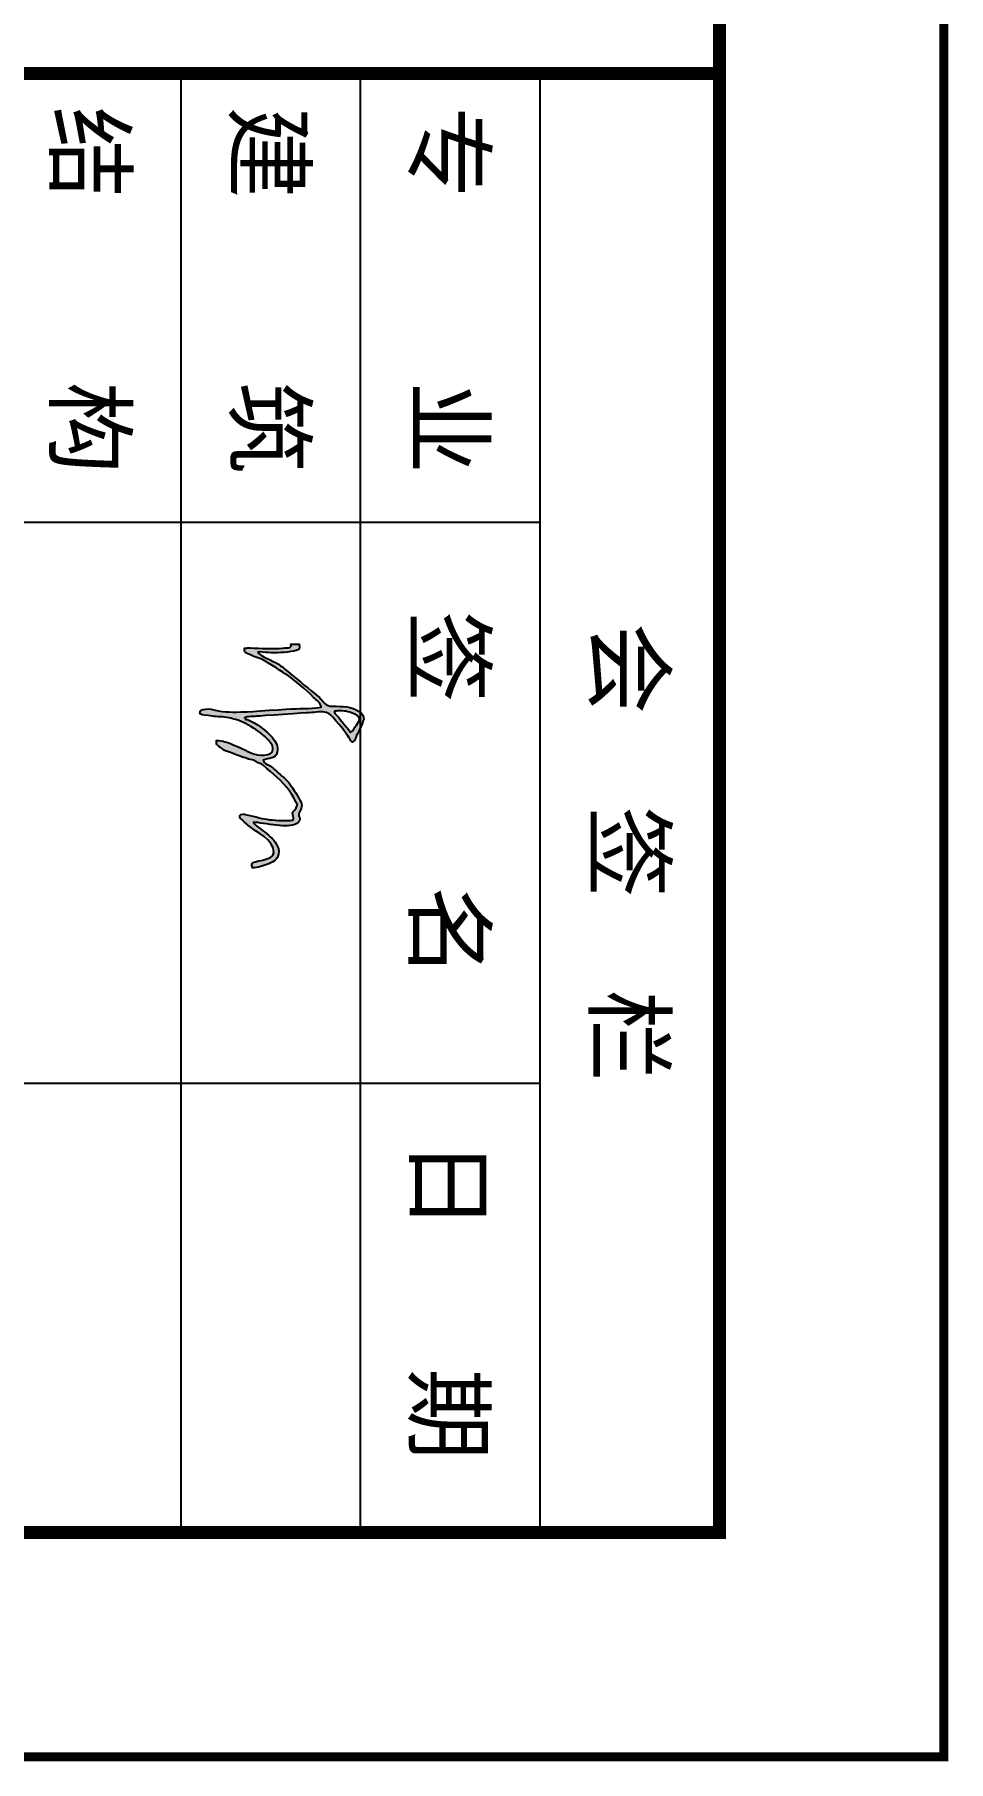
# Model space of a CAD drawing. Extents: x 447413 to 2975780, y -1432727 to 1301644.
# Drawn here: x 2373785 to 2379892, y 448828 to 460369 of the extents above; entities that cross this region are included whole.
import ezdxf

# ---------------------------------------------------------------- set-up
doc = ezdxf.new("R2010")
doc.units = 0
doc.header["$LTSCALE"] = 1000
doc.header["$MEASUREMENT"] = 0
doc.layers.add('layer 1', color=7, linetype='Continuous')
doc.layers.add('图框', color=253, linetype='Continuous')
doc.styles.add('cx_biaoti', font='')
doc.styles.get('cx_biaoti').set_extended_font_data('SimSun')

# ---------------------------------------------------------------- blocks, each defined once
blk = doc.blocks.new('6')
h = blk.add_hatch(color=256)
h.dxf.hatch_style = 1
edge = h.paths.add_edge_path()
edge.add_spline(control_points=[(-46.9357, 119.7355), (-47.037, 119.9544), (-46.9304, 120.5278), (-46.9018, 120.9658), (-46.9018, 120.9658), (-46.8528, 121.718), (-46.9053, 122.9475), (-47.0742, 123.7824), (-47.0742, 123.7824), (-47.2002, 124.4056), (-47.2881, 124.5057), (-47.8455, 124.3758), (-47.8455, 124.3758), (-47.8455, 124.3758), (-47.8455, 123.466), (-47.8455, 123.466), (-47.8455, 123.466), (-47.3433, 123.5723), (-47.4984, 123.1837), (-47.4148, 122.5319), (-47.4148, 122.5319), (-47.3009, 121.6426), (-47.3497, 119.9165), (-47.4437, 118.9687), (-47.4437, 118.9687), (-47.4794, 118.6089), (-47.3992, 118.6634), (-47.3906, 118.2797), (-47.3906, 118.2797), (-47.0193, 118.288), (-46.939, 118.3205), (-46.8001, 118.599), (-46.8001, 118.599), (-46.8001, 118.599), (-46.6662, 118.92), (-46.6662, 118.92), (-46.6662, 118.92), (-46.3934, 119.4573), (-46.2994, 120.0831), (-45.9655, 120.5849), (-45.9655, 120.5849), (-45.9655, 120.5849), (-44.4963, 122.9371), (-44.4963, 122.9371), (-44.4963, 122.9371), (-43.8753, 123.855), (-42.7393, 125.1656), (-41.9092, 125.991), (-41.9092, 125.991), (-41.5925, 126.3059), (-41.3118, 126.7932), (-40.84, 126.8325), (-40.84, 126.8325), (-40.6642, 126.4068), (-40.6617, 124.4154), (-40.6612, 123.7358), (-40.6612, 123.7358), (-40.6612, 123.7358), (-40.2941, 118.3707), (-40.2941, 118.3707), (-40.2941, 118.3707), (-40.2941, 116.9512), (-40.2107, 116.2302), (-40.5398, 114.8784), (-40.5398, 114.8784), (-40.6441, 114.4503), (-40.6808, 114.0784), (-40.5529, 113.6598), (-40.5529, 113.6598), (-40.4442, 113.3043), (-40.5382, 113.4547), (-40.2941, 113.3663), (-40.2941, 113.3663), (-40.2881, 113.3639), (-40.1447, 113.1564), (-39.9784, 113.5861), (-39.9784, 113.5861), (-39.9784, 113.5861), (-39.7891, 114.928), (-39.7891, 114.928), (-39.7891, 114.928), (-39.762, 115.3998), (-39.7432, 116.2329), (-39.593, 116.7596), (-39.593, 116.7596), (-39.593, 116.7596), (-39.4227, 117.4082), (-39.4227, 117.4082), (-39.4227, 117.4082), (-39.3485, 117.7166), (-39.3041, 117.7558), (-39.1872, 117.9916), (-39.1872, 117.9916), (-39.1872, 117.9916), (-38.9668, 118.499), (-38.9668, 118.499), (-38.9668, 118.499), (-38.8593, 118.7163), (-38.924, 118.5645), (-38.8312, 118.7274), (-38.8312, 118.7274), (-38.4128, 119.4619), (-37.9321, 120.2034), (-37.3258, 120.7703), (-37.3258, 120.7703), (-37.2017, 120.8864), (-37.2434, 120.859), (-37.1465, 120.955), (-37.1465, 120.955), (-36.4133, 121.6816), (-35.5196, 121.7219), (-35.4926, 120.4799), (-35.4926, 120.4799), (-35.4663, 119.2682), (-35.7428, 119.0067), (-36.183, 118.0807), (-36.183, 118.0807), (-36.183, 118.0807), (-36.6803, 116.9402), (-36.6803, 116.9402), (-36.6803, 116.9402), (-36.9162, 116.3242), (-37.1098, 115.9212), (-37.1098, 115.1861), (-37.1098, 115.1861), (-36.5648, 115.0591), (-36.5453, 115.3656), (-36.0027, 116.0806), (-36.0027, 116.0806), (-36.0027, 116.0806), (-35.241, 118.1395), (-35.241, 118.1395), (-35.241, 118.1395), (-35.2241, 118.206), (-35.2049, 118.304), (-35.1889, 118.3605), (-35.1889, 118.3605), (-35.1397, 118.5345), (-35.1505, 118.4846), (-35.1203, 118.5671), (-35.1203, 118.5671), (-35.0596, 118.7328), (-35.0511, 118.641), (-34.9868, 118.9676), (-34.9868, 118.9676), (-34.9868, 118.9676), (-34.9224, 119.3032), (-34.9224, 119.3032), (-34.9224, 119.3032), (-34.8888, 119.3795), (-34.822, 119.4485), (-34.7286, 119.6245), (-34.7286, 119.6245), (-34.7039, 119.6713), (-34.6658, 119.7529), (-34.6404, 119.813), (-34.6404, 119.813), (-34.6026, 119.9024), (-34.5957, 119.9407), (-34.566, 120.012), (-34.566, 120.012), (-34.4549, 120.2782), (-34.5797, 120.0985), (-34.3605, 120.3525), (-34.3605, 120.3525), (-33.3521, 121.5208), (-32.7315, 122.4154), (-31.4444, 123.3503), (-31.4444, 123.3503), (-31.3152, 123.4441), (-31.426, 123.3731), (-31.289, 123.4679), (-31.289, 123.4679), (-31.289, 123.4679), (-30.1517, 124.0701), (-30.1517, 124.0701), (-30.1517, 124.0701), (-29.8162, 124.2183), (-30.2084, 124.2334), (-29.7982, 124.1351), (-29.7982, 124.1351), (-29.5071, 124.0653), (-29.1938, 123.6479), (-29.1036, 123.6479), (-29.1036, 123.6479), (-28.3579, 123.6479), (-28.1938, 124.1138), (-28.1938, 123.102), (-28.1938, 123.102), (-28.1938, 122.2162), (-28.2488, 121.2452), (-28.3862, 120.4739), (-28.3862, 120.4739), (-28.4841, 119.9243), (-28.9216, 118.5085), (-28.9216, 118.0977), (-28.9216, 118.0977), (-28.9216, 117.7592), (-28.654, 117.686), (-28.4144, 117.8468), (-28.4144, 117.8468), (-28.4144, 117.8468), (-27.681, 118.6768), (-27.681, 118.6768), (-27.681, 118.6768), (-26.8552, 119.6284), (-26.1533, 121.5552), (-24.6455, 121.5552), (-24.6455, 121.5552), (-23.642, 121.5552), (-23.8232, 119.0986), (-23.3718, 119.0986), (-23.3718, 119.0986), (-23.1261, 119.0986), (-23.1209, 119.142), (-22.9169, 119.1896), (-22.9169, 119.1896), (-22.9169, 119.764), (-23.1912, 120.4315), (-23.3944, 120.9867), (-23.3944, 120.9867), (-23.6275, 121.6235), (-23.9935, 122.1012), (-24.7365, 122.1012), (-24.7365, 122.1012), (-25.2799, 122.1012), (-25.4106, 121.899), (-25.7858, 121.6948), (-25.7858, 121.6948), (-26.1171, 121.5145), (-26.3244, 121.2384), (-26.5887, 120.9509), (-26.5887, 120.9509), (-27.0601, 120.4382), (-27.4527, 119.6902), (-28.0118, 119.2805), (-28.0118, 119.2805), (-27.9871, 120.3875), (-27.1304, 123.4802), (-28.0129, 124.2905), (-28.0129, 124.2905), (-28.4737, 124.7136), (-28.5887, 124.102), (-29.209, 124.448), (-29.209, 124.448), (-29.9566, 124.865), (-30.2164, 124.5946), (-30.9395, 124.2102), (-30.9395, 124.2102), (-30.9395, 124.2102), (-32.0006, 123.5426), (-32.0006, 123.5426), (-32.0006, 123.5426), (-32.6297, 123.1709), (-33.021, 122.5809), (-33.5086, 122.0482), (-33.5086, 122.0482), (-33.5265, 122.0287), (-33.5793, 121.9742), (-33.5973, 121.9549), (-33.5973, 121.9549), (-33.5973, 121.9549), (-34.1626, 121.3374), (-34.1626, 121.3374), (-34.1626, 121.3374), (-34.4072, 121.0138), (-34.5001, 120.4862), (-34.9263, 120.3724), (-34.9263, 120.3724), (-35.2151, 120.9744), (-34.9996, 121.7729), (-35.8351, 121.9231), (-35.8351, 121.9231), (-36.5266, 122.0475), (-36.9395, 121.8072), (-37.4726, 121.3721), (-37.4726, 121.3721), (-38.1786, 120.7958), (-39.0973, 119.4949), (-39.4301, 118.6894), (-39.4301, 118.6894), (-39.5926, 118.2963), (-39.3028, 118.5394), (-39.6573, 118.2797), (-39.6573, 118.2797), (-39.7958, 118.5684), (-39.7743, 119.4359), (-39.824, 119.7435), (-39.824, 119.7435), (-39.824, 119.7435), (-40.2025, 125.466), (-40.2025, 125.466), (-40.2025, 125.466), (-40.2126, 125.9855), (-40.272, 126.0947), (-40.2959, 126.5626), (-40.2959, 126.5626), (-40.3662, 127.9406), (-39.8942, 127.9011), (-38.3623, 129.2679), (-38.3623, 129.2679), (-38.3623, 129.2679), (-37.3014, 130.0267), (-37.3014, 130.0267), (-37.3014, 130.0267), (-37.0685, 130.1432), (-37.1046, 130.1037), (-36.9279, 130.29), (-36.9279, 130.29), (-37.0999, 130.5469), (-37.117, 130.5453), (-37.4454, 130.6823), (-37.4454, 130.6823), (-38.0525, 130.9356), (-38.4793, 131.2309), (-39.0802, 131.4131), (-39.0802, 131.4131), (-39.1139, 131.4233), (-39.8095, 131.9221), (-40.3507, 131.0745), (-40.3507, 131.0745), (-40.9188, 130.1847), (-40.9253, 129.2153), (-40.9245, 128.0999), (-40.9245, 128.0999), (-40.924, 127.3342), (-41.3885, 127.1483), (-41.8636, 126.6733), (-41.8636, 126.6733), (-41.8636, 126.6733), (-45.3595, 122.4356), (-45.3595, 122.4356), (-45.3595, 122.4356), (-45.4928, 122.2198), (-45.4914, 122.2528), (-45.6215, 122.0606), (-45.6215, 122.0606), (-46.0307, 121.4559), (-46.4308, 120.1055), (-46.9357, 119.7355)], knot_values=[0, 0, 0, 0, 0.01162791, 0.01162791, 0.01162791, 0.01744187, 0.02325581, 0.02325581, 0.02325581, 0.02906978, 0.03488372, 0.03488372, 0.03488372, 0.04069768, 0.04651163, 0.04651163, 0.04651163, 0.05232559, 0.05813953, 0.05813953, 0.05813953, 0.0639535, 0.06976744, 0.06976744, 0.06976744, 0.07558141, 0.08139535, 0.08139535, 0.08139535, 0.08720931, 0.09302326, 0.09302326, 0.09302326, 0.09883722, 0.10465116, 0.10465116, 0.10465116, 0.11046513, 0.11627907, 0.11627907, 0.11627907, 0.12209303, 0.12790698, 0.12790698, 0.12790698, 0.13372094, 0.13953488, 0.13953488, 0.13953488, 0.14534885, 0.15116279, 0.15116279, 0.15116279, 0.15697675, 0.1627907, 0.1627907, 0.1627907, 0.16860466, 0.1744186, 0.1744186, 0.1744186, 0.18023257, 0.18604651, 0.18604651, 0.18604651, 0.19186048, 0.19767442, 0.19767442, 0.19767442, 0.20348838, 0.20930233, 0.20930233, 0.20930233, 0.21511629, 0.22093023, 0.22093023, 0.22093023, 0.2267442, 0.23255814, 0.23255814, 0.23255814, 0.2383721, 0.24418605, 0.24418605, 0.24418605, 0.25000001, 0.25581395, 0.25581395, 0.25581395, 0.26162792, 0.26744186, 0.26744186, 0.26744186, 0.27325582, 0.27906977, 0.27906977, 0.27906977, 0.28488373, 0.29069767, 0.29069767, 0.29069767, 0.29651164, 0.30232558, 0.30232558, 0.30232558, 0.30813954, 0.31395349, 0.31395349, 0.31395349, 0.31976745, 0.3255814, 0.3255814, 0.3255814, 0.33139536, 0.3372093, 0.3372093, 0.3372093, 0.34302327, 0.34883721, 0.34883721, 0.34883721, 0.35465117, 0.36046512, 0.36046512, 0.36046512, 0.36627908, 0.37209302, 0.37209302, 0.37209302, 0.37790699, 0.38372093, 0.38372093, 0.38372093, 0.38953489, 0.39534884, 0.39534884, 0.39534884, 0.4011628, 0.40697674, 0.40697674, 0.40697674, 0.41279071, 0.41860465, 0.41860465, 0.41860465, 0.42441861, 0.43023256, 0.43023256, 0.43023256, 0.43604652, 0.44186047, 0.44186047, 0.44186047, 0.44767443, 0.45348837, 0.45348837, 0.45348837, 0.45930234, 0.46511628, 0.46511628, 0.46511628, 0.47093024, 0.47674419, 0.47674419, 0.47674419, 0.48255815, 0.48837209, 0.48837209, 0.48837209, 0.49418606, 0.5, 0.5, 0.5, 0.50581396, 0.51162791, 0.51162791, 0.51162791, 0.51744187, 0.52325581, 0.52325581, 0.52325581, 0.52906978, 0.53488372, 0.53488372, 0.53488372, 0.54069768, 0.54651163, 0.54651163, 0.54651163, 0.55232559, 0.55813953, 0.55813953, 0.55813953, 0.5639535, 0.56976744, 0.56976744, 0.56976744, 0.57558141, 0.58139535, 0.58139535, 0.58139535, 0.58720931, 0.59302326, 0.59302326, 0.59302326, 0.59883722, 0.60465116, 0.60465116, 0.60465116, 0.61046513, 0.61627907, 0.61627907, 0.61627907, 0.62209303, 0.62790698, 0.62790698, 0.62790698, 0.63372094, 0.63953488, 0.63953488, 0.63953488, 0.64534885, 0.65116279, 0.65116279, 0.65116279, 0.65697675, 0.6627907, 0.6627907, 0.6627907, 0.66860466, 0.6744186, 0.6744186, 0.6744186, 0.68023257, 0.68604651, 0.68604651, 0.68604651, 0.69186048, 0.69767442, 0.69767442, 0.69767442, 0.70348838, 0.70930233, 0.70930233, 0.70930233, 0.71511629, 0.72093023, 0.72093023, 0.72093023, 0.7267442, 0.73255814, 0.73255814, 0.73255814, 0.7383721, 0.74418605, 0.74418605, 0.74418605, 0.75000001, 0.75581395, 0.75581395, 0.75581395, 0.76162792, 0.76744186, 0.76744186, 0.76744186, 0.77325582, 0.77906977, 0.77906977, 0.77906977, 0.78488373, 0.79069767, 0.79069767, 0.79069767, 0.79651164, 0.80232558, 0.80232558, 0.80232558, 0.80813954, 0.81395349, 0.81395349, 0.81395349, 0.81976745, 0.8255814, 0.8255814, 0.8255814, 0.83139536, 0.8372093, 0.8372093, 0.8372093, 0.84302327, 0.84883721, 0.84883721, 0.84883721, 0.85465117, 0.86046512, 0.86046512, 0.86046512, 0.86627908, 0.87209302, 0.87209302, 0.87209302, 0.87790699, 0.88372093, 0.88372093, 0.88372093, 0.88953489, 0.89534884, 0.89534884, 0.89534884, 0.9011628, 0.90697674, 0.90697674, 0.90697674, 0.91279071, 0.91860465, 0.91860465, 0.91860465, 0.92441861, 0.93023256, 0.93023256, 0.93023256, 0.93604652, 0.94186047, 0.94186047, 0.94186047, 0.94767443, 0.95348837, 0.95348837, 0.95348837, 0.95930234, 0.96511628, 0.96511628, 0.96511628, 0.97093024, 0.97674419, 0.97674419, 0.97674419, 0.9867442, 1, 1, 1, 1], degree=3, periodic=0)
edge = h.paths.add_edge_path(flags=16)
edge.add_spline(control_points=[(-40.3851, 128.2883), (-40.3851, 128.4308), (-40.4099, 128.5906), (-40.4126, 128.6952), (-40.4126, 128.6952), (-40.4305, 129.3839), (-40.4062, 129.7561), (-40.0455, 130.5873), (-40.0455, 130.5873), (-39.7109, 131.3583), (-39.3593, 131.1233), (-38.8387, 130.7453), (-38.8387, 130.7453), (-38.4853, 130.4887), (-38.2767, 130.4919), (-38.0196, 130.1081), (-38.0196, 130.1081), (-38.0196, 130.1081), (-39.7382, 128.7332), (-39.7382, 128.7332), (-39.7382, 128.7332), (-39.9949, 128.4562), (-39.948, 128.3902), (-40.3851, 128.2883)], knot_values=[0, 0, 0, 0, 0.14285714, 0.14285714, 0.14285714, 0.15285715, 0.28571429, 0.28571429, 0.28571429, 0.2957143, 0.42857143, 0.42857143, 0.42857143, 0.43857144, 0.57142857, 0.57142857, 0.57142857, 0.58142858, 0.71428571, 0.71428571, 0.71428571, 0.72428572, 1, 1, 1, 1], degree=3, periodic=0)
at = {"layer": 'layer 1'}
for points, knots in [([(-46.9357, 119.7355), (-47.037, 119.9544), (-46.9304, 120.5278), (-46.9018, 120.9658), (-46.9018, 120.9658), (-46.8528, 121.718), (-46.9053, 122.9475), (-47.0742, 123.7824), (-47.0742, 123.7824), (-47.2002, 124.4056), (-47.2881, 124.5057), (-47.8455, 124.3758), (-47.8455, 124.3758), (-47.8455, 124.3758), (-47.8455, 123.466), (-47.8455, 123.466), (-47.8455, 123.466), (-47.3433, 123.5723), (-47.4984, 123.1837), (-47.4148, 122.5319), (-47.4148, 122.5319), (-47.3009, 121.6426), (-47.3497, 119.9165), (-47.4437, 118.9687), (-47.4437, 118.9687), (-47.4794, 118.6089), (-47.3992, 118.6634), (-47.3906, 118.2797), (-47.3906, 118.2797), (-47.0193, 118.288), (-46.939, 118.3205), (-46.8001, 118.599), (-46.8001, 118.599), (-46.8001, 118.599), (-46.6662, 118.92), (-46.6662, 118.92), (-46.6662, 118.92), (-46.3934, 119.4573), (-46.2994, 120.0831), (-45.9655, 120.5849), (-45.9655, 120.5849), (-45.9655, 120.5849), (-44.4963, 122.9371), (-44.4963, 122.9371), (-44.4963, 122.9371), (-43.8753, 123.855), (-42.7393, 125.1656), (-41.9092, 125.991), (-41.9092, 125.991), (-41.5925, 126.3059), (-41.3118, 126.7932), (-40.84, 126.8325), (-40.84, 126.8325), (-40.6642, 126.4068), (-40.6617, 124.4154), (-40.6612, 123.7358), (-40.6612, 123.7358), (-40.6612, 123.7358), (-40.2941, 118.3707), (-40.2941, 118.3707), (-40.2941, 118.3707), (-40.2941, 116.9512), (-40.2107, 116.2302), (-40.5398, 114.8784), (-40.5398, 114.8784), (-40.6441, 114.4503), (-40.6808, 114.0784), (-40.5529, 113.6598), (-40.5529, 113.6598), (-40.4442, 113.3043), (-40.5382, 113.4547), (-40.2941, 113.3663), (-40.2941, 113.3663), (-40.2881, 113.3639), (-40.1447, 113.1564), (-39.9784, 113.5861), (-39.9784, 113.5861), (-39.9784, 113.5861), (-39.7891, 114.928), (-39.7891, 114.928), (-39.7891, 114.928), (-39.762, 115.3998), (-39.7432, 116.2329), (-39.593, 116.7596), (-39.593, 116.7596), (-39.593, 116.7596), (-39.4227, 117.4082), (-39.4227, 117.4082), (-39.4227, 117.4082), (-39.3485, 117.7166), (-39.3041, 117.7558), (-39.1872, 117.9916), (-39.1872, 117.9916), (-39.1872, 117.9916), (-38.9668, 118.499), (-38.9668, 118.499), (-38.9668, 118.499), (-38.8593, 118.7163), (-38.924, 118.5645), (-38.8312, 118.7274), (-38.8312, 118.7274), (-38.4128, 119.4619), (-37.9321, 120.2034), (-37.3258, 120.7703), (-37.3258, 120.7703), (-37.2017, 120.8864), (-37.2434, 120.859), (-37.1465, 120.955), (-37.1465, 120.955), (-36.4133, 121.6816), (-35.5196, 121.7219), (-35.4926, 120.4799), (-35.4926, 120.4799), (-35.4663, 119.2682), (-35.7428, 119.0067), (-36.183, 118.0807), (-36.183, 118.0807), (-36.183, 118.0807), (-36.6803, 116.9402), (-36.6803, 116.9402), (-36.6803, 116.9402), (-36.9162, 116.3242), (-37.1098, 115.9212), (-37.1098, 115.1861), (-37.1098, 115.1861), (-36.5648, 115.0591), (-36.5453, 115.3656), (-36.0027, 116.0806), (-36.0027, 116.0806), (-36.0027, 116.0806), (-35.241, 118.1395), (-35.241, 118.1395), (-35.241, 118.1395), (-35.2241, 118.206), (-35.2049, 118.304), (-35.1889, 118.3605), (-35.1889, 118.3605), (-35.1397, 118.5345), (-35.1505, 118.4846), (-35.1203, 118.5671), (-35.1203, 118.5671), (-35.0596, 118.7328), (-35.0511, 118.641), (-34.9868, 118.9676), (-34.9868, 118.9676), (-34.9868, 118.9676), (-34.9224, 119.3032), (-34.9224, 119.3032), (-34.9224, 119.3032), (-34.8888, 119.3795), (-34.822, 119.4485), (-34.7286, 119.6245), (-34.7286, 119.6245), (-34.7039, 119.6713), (-34.6658, 119.7529), (-34.6404, 119.813), (-34.6404, 119.813), (-34.6026, 119.9024), (-34.5957, 119.9407), (-34.566, 120.012), (-34.566, 120.012), (-34.4549, 120.2782), (-34.5797, 120.0985), (-34.3605, 120.3525), (-34.3605, 120.3525), (-33.3521, 121.5208), (-32.7315, 122.4154), (-31.4444, 123.3503), (-31.4444, 123.3503), (-31.3152, 123.4441), (-31.426, 123.3731), (-31.289, 123.4679), (-31.289, 123.4679), (-31.289, 123.4679), (-30.1517, 124.0701), (-30.1517, 124.0701), (-30.1517, 124.0701), (-29.8162, 124.2183), (-30.2084, 124.2334), (-29.7982, 124.1351), (-29.7982, 124.1351), (-29.5071, 124.0653), (-29.1938, 123.6479), (-29.1036, 123.6479), (-29.1036, 123.6479), (-28.3579, 123.6479), (-28.1938, 124.1138), (-28.1938, 123.102), (-28.1938, 123.102), (-28.1938, 122.2162), (-28.2488, 121.2452), (-28.3862, 120.4739), (-28.3862, 120.4739), (-28.4841, 119.9243), (-28.9216, 118.5085), (-28.9216, 118.0977), (-28.9216, 118.0977), (-28.9216, 117.7592), (-28.654, 117.686), (-28.4144, 117.8468), (-28.4144, 117.8468), (-28.4144, 117.8468), (-27.681, 118.6768), (-27.681, 118.6768), (-27.681, 118.6768), (-26.8552, 119.6284), (-26.1533, 121.5552), (-24.6455, 121.5552), (-24.6455, 121.5552), (-23.642, 121.5552), (-23.8232, 119.0986), (-23.3718, 119.0986), (-23.3718, 119.0986), (-23.1261, 119.0986), (-23.1209, 119.142), (-22.9169, 119.1896), (-22.9169, 119.1896), (-22.9169, 119.764), (-23.1912, 120.4315), (-23.3944, 120.9867), (-23.3944, 120.9867), (-23.6275, 121.6235), (-23.9935, 122.1012), (-24.7365, 122.1012), (-24.7365, 122.1012), (-25.2799, 122.1012), (-25.4106, 121.899), (-25.7858, 121.6948), (-25.7858, 121.6948), (-26.1171, 121.5145), (-26.3244, 121.2384), (-26.5887, 120.9509), (-26.5887, 120.9509), (-27.0601, 120.4382), (-27.4527, 119.6902), (-28.0118, 119.2805), (-28.0118, 119.2805), (-27.9871, 120.3875), (-27.1304, 123.4802), (-28.0129, 124.2905), (-28.0129, 124.2905), (-28.4737, 124.7136), (-28.5887, 124.102), (-29.209, 124.448), (-29.209, 124.448), (-29.9566, 124.865), (-30.2164, 124.5946), (-30.9395, 124.2102), (-30.9395, 124.2102), (-30.9395, 124.2102), (-32.0006, 123.5426), (-32.0006, 123.5426), (-32.0006, 123.5426), (-32.6297, 123.1709), (-33.021, 122.5809), (-33.5086, 122.0482), (-33.5086, 122.0482), (-33.5265, 122.0287), (-33.5793, 121.9742), (-33.5973, 121.9549), (-33.5973, 121.9549), (-33.5973, 121.9549), (-34.1626, 121.3374), (-34.1626, 121.3374), (-34.1626, 121.3374), (-34.4072, 121.0138), (-34.5001, 120.4862), (-34.9263, 120.3724), (-34.9263, 120.3724), (-35.2151, 120.9744), (-34.9996, 121.7729), (-35.8351, 121.9231), (-35.8351, 121.9231), (-36.5266, 122.0475), (-36.9395, 121.8072), (-37.4726, 121.3721), (-37.4726, 121.3721), (-38.1786, 120.7958), (-39.0973, 119.4949), (-39.4301, 118.6894), (-39.4301, 118.6894), (-39.5926, 118.2963), (-39.3028, 118.5394), (-39.6573, 118.2797), (-39.6573, 118.2797), (-39.7958, 118.5684), (-39.7743, 119.4359), (-39.824, 119.7435), (-39.824, 119.7435), (-39.824, 119.7435), (-40.2025, 125.466), (-40.2025, 125.466), (-40.2025, 125.466), (-40.2126, 125.9855), (-40.272, 126.0947), (-40.2959, 126.5626), (-40.2959, 126.5626), (-40.3662, 127.9406), (-39.8942, 127.9011), (-38.3623, 129.2679), (-38.3623, 129.2679), (-38.3623, 129.2679), (-37.3014, 130.0267), (-37.3014, 130.0267), (-37.3014, 130.0267), (-37.0685, 130.1432), (-37.1046, 130.1037), (-36.9279, 130.29), (-36.9279, 130.29), (-37.0999, 130.5469), (-37.117, 130.5453), (-37.4454, 130.6823), (-37.4454, 130.6823), (-38.0525, 130.9356), (-38.4793, 131.2309), (-39.0802, 131.4131), (-39.0802, 131.4131), (-39.1139, 131.4233), (-39.8095, 131.9221), (-40.3507, 131.0745), (-40.3507, 131.0745), (-40.9188, 130.1847), (-40.9253, 129.2153), (-40.9245, 128.0999), (-40.9245, 128.0999), (-40.924, 127.3342), (-41.3885, 127.1483), (-41.8636, 126.6733), (-41.8636, 126.6733), (-41.8636, 126.6733), (-45.3595, 122.4356), (-45.3595, 122.4356), (-45.3595, 122.4356), (-45.4928, 122.2198), (-45.4914, 122.2528), (-45.6215, 122.0606), (-45.6215, 122.0606), (-46.0307, 121.4559), (-46.4308, 120.1055), (-46.9357, 119.7355)], [0, 0, 0, 0, 0.01162791, 0.01162791, 0.01162791, 0.01162792, 0.02325581, 0.02325581, 0.02325581, 0.02325582, 0.03488372, 0.03488372, 0.03488372, 0.03488373, 0.04651163, 0.04651163, 0.04651163, 0.04651164, 0.05813953, 0.05813953, 0.05813953, 0.05813954, 0.06976744, 0.06976744, 0.06976744, 0.06976745, 0.08139535, 0.08139535, 0.08139535, 0.08139536, 0.09302326, 0.09302326, 0.09302326, 0.09302327, 0.10465116, 0.10465116, 0.10465116, 0.10465117, 0.11627907, 0.11627907, 0.11627907, 0.11627908, 0.12790698, 0.12790698, 0.12790698, 0.12790699, 0.13953488, 0.13953488, 0.13953488, 0.13953489, 0.15116279, 0.15116279, 0.15116279, 0.1511628, 0.1627907, 0.1627907, 0.1627907, 0.16279071, 0.1744186, 0.1744186, 0.1744186, 0.17441861, 0.18604651, 0.18604651, 0.18604651, 0.18604652, 0.19767442, 0.19767442, 0.19767442, 0.19767443, 0.20930233, 0.20930233, 0.20930233, 0.20930234, 0.22093023, 0.22093023, 0.22093023, 0.22093024, 0.23255814, 0.23255814, 0.23255814, 0.23255815, 0.24418605, 0.24418605, 0.24418605, 0.24418606, 0.25581395, 0.25581395, 0.25581395, 0.25581396, 0.26744186, 0.26744186, 0.26744186, 0.26744187, 0.27906977, 0.27906977, 0.27906977, 0.27906978, 0.29069767, 0.29069767, 0.29069767, 0.29069768, 0.30232558, 0.30232558, 0.30232558, 0.30232559, 0.31395349, 0.31395349, 0.31395349, 0.3139535, 0.3255814, 0.3255814, 0.3255814, 0.32558141, 0.3372093, 0.3372093, 0.3372093, 0.33720931, 0.34883721, 0.34883721, 0.34883721, 0.34883722, 0.36046512, 0.36046512, 0.36046512, 0.36046513, 0.37209302, 0.37209302, 0.37209302, 0.37209303, 0.38372093, 0.38372093, 0.38372093, 0.38372094, 0.39534884, 0.39534884, 0.39534884, 0.39534885, 0.40697674, 0.40697674, 0.40697674, 0.40697675, 0.41860465, 0.41860465, 0.41860465, 0.41860466, 0.43023256, 0.43023256, 0.43023256, 0.43023257, 0.44186047, 0.44186047, 0.44186047, 0.44186048, 0.45348837, 0.45348837, 0.45348837, 0.45348838, 0.46511628, 0.46511628, 0.46511628, 0.46511629, 0.47674419, 0.47674419, 0.47674419, 0.4767442, 0.48837209, 0.48837209, 0.48837209, 0.4883721, 0.5, 0.5, 0.5, 0.50000001, 0.51162791, 0.51162791, 0.51162791, 0.51162792, 0.52325581, 0.52325581, 0.52325581, 0.52325582, 0.53488372, 0.53488372, 0.53488372, 0.53488373, 0.54651163, 0.54651163, 0.54651163, 0.54651164, 0.55813953, 0.55813953, 0.55813953, 0.55813954, 0.56976744, 0.56976744, 0.56976744, 0.56976745, 0.58139535, 0.58139535, 0.58139535, 0.58139536, 0.59302326, 0.59302326, 0.59302326, 0.59302327, 0.60465116, 0.60465116, 0.60465116, 0.60465117, 0.61627907, 0.61627907, 0.61627907, 0.61627908, 0.62790698, 0.62790698, 0.62790698, 0.62790699, 0.63953488, 0.63953488, 0.63953488, 0.63953489, 0.65116279, 0.65116279, 0.65116279, 0.6511628, 0.6627907, 0.6627907, 0.6627907, 0.66279071, 0.6744186, 0.6744186, 0.6744186, 0.67441861, 0.68604651, 0.68604651, 0.68604651, 0.68604652, 0.69767442, 0.69767442, 0.69767442, 0.69767443, 0.70930233, 0.70930233, 0.70930233, 0.70930234, 0.72093023, 0.72093023, 0.72093023, 0.72093024, 0.73255814, 0.73255814, 0.73255814, 0.73255815, 0.74418605, 0.74418605, 0.74418605, 0.74418606, 0.75581395, 0.75581395, 0.75581395, 0.75581396, 0.76744186, 0.76744186, 0.76744186, 0.76744187, 0.77906977, 0.77906977, 0.77906977, 0.77906978, 0.79069767, 0.79069767, 0.79069767, 0.79069768, 0.80232558, 0.80232558, 0.80232558, 0.80232559, 0.81395349, 0.81395349, 0.81395349, 0.8139535, 0.8255814, 0.8255814, 0.8255814, 0.82558141, 0.8372093, 0.8372093, 0.8372093, 0.83720931, 0.84883721, 0.84883721, 0.84883721, 0.84883722, 0.86046512, 0.86046512, 0.86046512, 0.86046513, 0.87209302, 0.87209302, 0.87209302, 0.87209303, 0.88372093, 0.88372093, 0.88372093, 0.88372094, 0.89534884, 0.89534884, 0.89534884, 0.89534885, 0.90697674, 0.90697674, 0.90697674, 0.90697675, 0.91860465, 0.91860465, 0.91860465, 0.91860466, 0.93023256, 0.93023256, 0.93023256, 0.93023257, 0.94186047, 0.94186047, 0.94186047, 0.94186048, 0.95348837, 0.95348837, 0.95348837, 0.95348838, 0.96511628, 0.96511628, 0.96511628, 0.96511629, 0.97674419, 0.97674419, 0.97674419, 0.9767442, 1, 1, 1, 1]), ([(-40.3851, 128.2883), (-40.3851, 128.4308), (-40.4099, 128.5906), (-40.4126, 128.6952), (-40.4126, 128.6952), (-40.4305, 129.3839), (-40.4062, 129.7561), (-40.0455, 130.5873), (-40.0455, 130.5873), (-39.7109, 131.3583), (-39.3593, 131.1233), (-38.8387, 130.7453), (-38.8387, 130.7453), (-38.4853, 130.4887), (-38.2767, 130.4919), (-38.0196, 130.1081), (-38.0196, 130.1081), (-38.0196, 130.1081), (-39.7382, 128.7332), (-39.7382, 128.7332), (-39.7382, 128.7332), (-39.9949, 128.4562), (-39.948, 128.3902), (-40.3851, 128.2883)], [0, 0, 0, 0, 0.14285714, 0.14285714, 0.14285714, 0.14285715, 0.28571429, 0.28571429, 0.28571429, 0.2857143, 0.42857143, 0.42857143, 0.42857143, 0.42857144, 0.57142857, 0.57142857, 0.57142857, 0.57142858, 0.71428571, 0.71428571, 0.71428571, 0.71428572, 1, 1, 1, 1])]:
    blk.add_open_spline(points, degree=3, knots=knots, dxfattribs=at)
blk = doc.blocks.new('zzzzzzzzzzzzvvvvvv')
at = {"xscale": 60, "yscale": 60, "zscale": 60, "rotation": 270}
blk.add_blockref('6', (2731517, 651893, 378000), dxfattribs=at)
blk = doc.blocks.new('A$C6B0021A6')
at = {"layer": '图框', "color": 153}
for p, q in [((111420, 82320, -84000), (117920, 82320, -84000)), ((113420, 82320, -84000), (113420, 75920, -84000)), ((115920, 82320, -84000), (115920, 75920, -84000)), ((111420, 81520, -84000), (117920, 81520, -84000)), ((111420, 80720, -84000), (117920, 80720, -84000))]:
    blk.add_line(p, q, dxfattribs=at)
at = {"layer": '图框', "color": 2, "const_width": 40, "elevation": -84000}
blk.add_lwpolyline([(20, 84120), (118920, 84120), (118920, 20), (20, 20)], close=True, dxfattribs=at)
at = {"layer": '图框', "color": 153, "const_width": 58, "elevation": -84000}
for points in [[(111420, 1020), (2520, 1020), (2520, 83120), (111420, 83120)], [(111420, 83120), (117920, 83120), (117920, 1020), (111420, 1020)]]:
    blk.add_lwpolyline(points, close=True, dxfattribs=at)
at = {"xscale": 0.6666666666666666, "yscale": 0.6666666666666666, "zscale": 0.6666666666666666, "rotation": 90}
blk.add_blockref('zzzzzzzzzzzzvvvvvv', (550471.6, -1744738.9, -336000), dxfattribs=at)
at = {"layer": '图框', "color": 153, "style": 'cx_biaoti'}
for s, p in [('会  签  栏', (113865.9, 82568.2, -84000)), ('专    业', (111567.2, 81765.7, -84000)), ('签    名', (113814.3, 81765.7, -84000)), ('日   期', (116167.2, 81765.7, -84000)), ('建    筑', (111567.2, 80965.7, -84000)), ('结    构', (111567.2, 80165.7, -84000))]:
    blk.add_text(s, height=300, dxfattribs=at).set_placement(p)

msp = doc.modelspace()

# ---------------------------------------------------------------- block references
at = {"xscale": 1.5, "yscale": 1.5, "zscale": 1.5, "rotation": 270}
msp.add_blockref('A$C6B0021A6', (2253682, 627238.4, 252000), dxfattribs=at)

doc.saveas('drawing.dxf')
